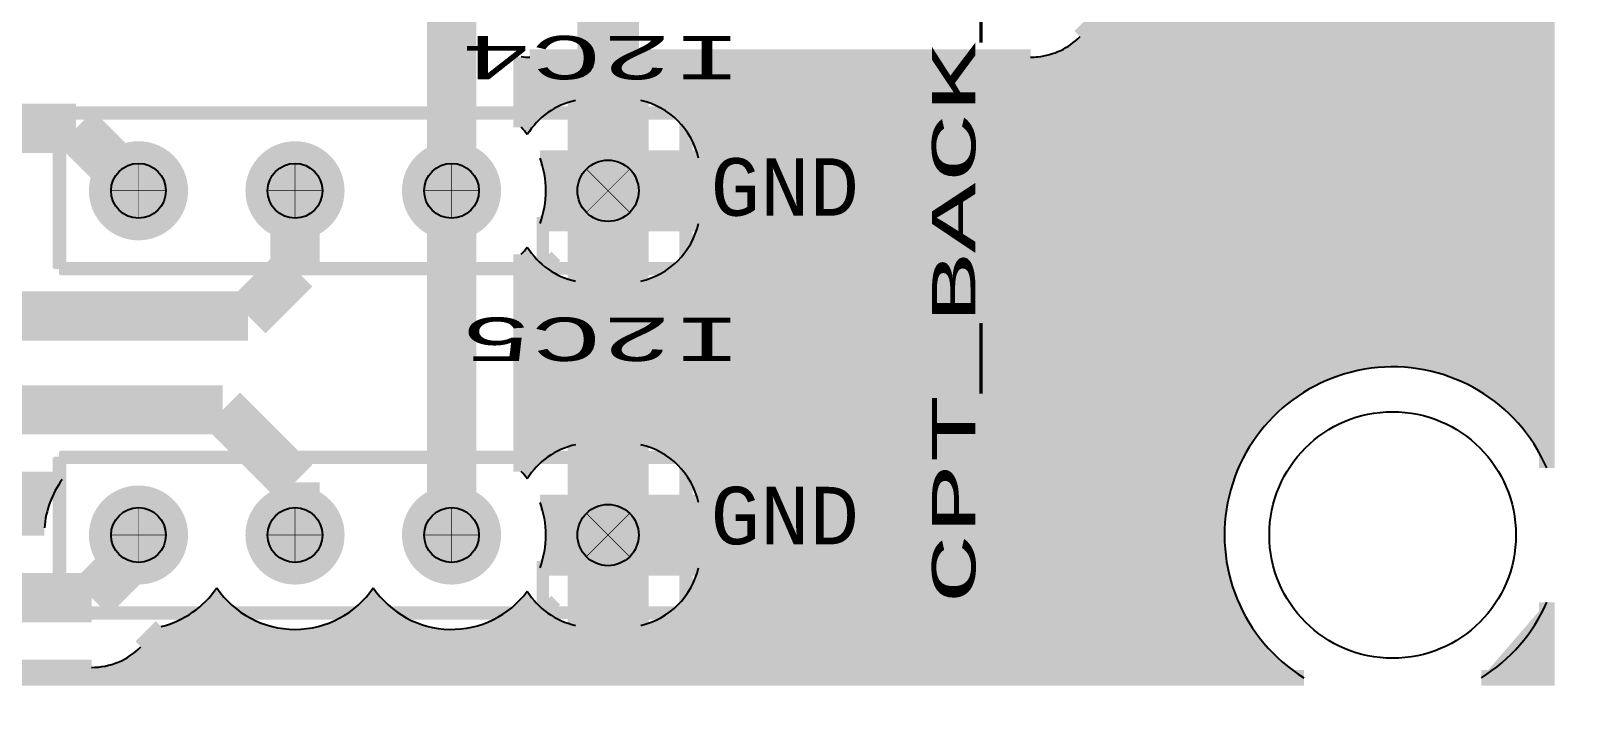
# Model space of a CAD drawing. Extents: x 0 to 8972, y -7 to 3200.
# Drawn here: x 971 to 1969, y 0 to 442 of the extents above; entities that cross this region are included whole.
import ezdxf
from ezdxf.enums import TextEntityAlignment as Align

# ---------------------------------------------------------------- set-up
doc = ezdxf.new("R2010")
doc.units = 0
for name, color, linetype in [('3D_INFO_TOP', 1, 'CONTINUOUS'), ('BOARD_OUTLINE', 2, 'CONTINUOUS'), ('COPPER_BOTTOM', 1, 'CONTINUOUS'), ('COPPER_TOP', 3, 'CONTINUOUS'), ('DRILL', 255, 'CONTINUOUS'), ('DRILL_SYMBOLS', 255, 'CONTINUOUS'), ('SILKSCREEN_TOP', 4, 'CONTINUOUS'), ('SOLDER_MASK_BOTTOM', 212, 'CONTINUOUS'), ('SOLDER_MASK_TOP', 200, 'CONTINUOUS')]:
    doc.layers.add(name, color=color, linetype=linetype)
doc.styles.add('MONOTxtStyle', font='monotxt')

msp = doc.modelspace()

# ---------------------------------------------------------------- hatches: boundary and pattern name
at = {"layer": 'COPPER_BOTTOM'}
h = msp.add_hatch(color=1, dxfattribs=at)
edge = h.paths.add_edge_path()
edge.add_arc((1820, 2890), 44.584764, 0, 45.064028)
edge.add_line((1851.490939, 2921.5614), (1829.885732, 2943.166606))
edge.add_arc((1841.259843, 3050), 107.437165, 263.922848, 336.442888)
edge.add_line((1939.743425, 3007.061341), (1939.743425, 162.938659))
edge.add_arc((1841.259843, 120), 107.437165, 23.557112, 238.128649)
edge.add_line((1784.53154, 28.760512), (626.704737, 28.760512))
edge.add_arc((602.677165, 44.566929), 28.760512, 326.661283, 341.445691)
edge.add_line((629.942777, 35.415236), (1010, 35.415236))
edge.add_arc((1010, 80), 44.584764, 270, 315.064028)
edge.add_line((1041.5614, 48.509061), (1054.539709, 61.48737))
edge.add_arc((1040, 120), 60.292047, 283.9547, 326.026567)
edge.add_arc((1140, 120), 60.292047, 213.973433, 326.026567)
edge.add_arc((1240, 120), 60.292047, 213.973433, 323.414447)
edge.add_arc((1329.585, 109.585), 48.440276, 211.792385, 257.534847)
edge.add_line((1319.12937, 62.286585), (1319.12937, 99.12937))
edge.add_line((1319.12937, 99.12937), (1296.564545, 99.12937))
edge.add_arc((1240, 120), 60.292047, 339.747443, 20.252557)
edge.add_line((1296.564545, 140.87063), (1319.12937, 140.87063))
edge.add_line((1319.12937, 140.87063), (1319.12937, 177.713415))
edge.add_arc((1329.585, 130.415), 48.440276, 102.465153, 148.207615)
edge.add_arc((1240, 120), 60.292047, 36.585553, 42.312861)
edge.add_line((1284.584764, 160.587311), (1284.584764, 299.412689))
edge.add_arc((1240, 340), 60.292047, 317.687139, 323.414447)
edge.add_arc((1329.585, 329.585), 48.440276, 211.792385, 257.534847)
edge.add_line((1319.12937, 282.286585), (1319.12937, 319.12937))
edge.add_line((1319.12937, 319.12937), (1296.564545, 319.12937))
edge.add_arc((1240, 340), 60.292047, 339.747443, 20.252557)
edge.add_line((1296.564545, 360.87063), (1319.12937, 360.87063))
edge.add_line((1319.12937, 360.87063), (1319.12937, 397.713415))
edge.add_arc((1329.585, 350.415), 48.440276, 102.465153, 148.207615)
edge.add_arc((1240, 340), 60.292047, 36.585553, 42.312861)
edge.add_line((1284.584764, 380.587311), (1284.584764, 425.745324))
edge.add_arc((1290, 470), 44.584764, 263.023667, 270)
edge.add_line((1290, 425.415236), (1609.979799, 425.415236))
edge.add_arc((1609.999956, 469.999995), 44.584764, 269.974096, 275.922299)
edge.add_arc((1610, 470), 44.584764, 275.922242, 315.064028)
edge.add_line((1641.5614, 438.509061), (1791.490939, 588.4386))
edge.add_arc((1760, 620), 44.584764, 314.935972, 0)
edge.add_line((1804.584764, 620), (1804.584764, 659.412689))
edge.add_arc((1760, 700), 60.292047, 317.687139, 323.414447)
edge.add_arc((1849.585, 689.585), 48.440276, 211.792385, 257.534847)
edge.add_line((1839.12937, 642.286585), (1839.12937, 679.12937))
edge.add_line((1839.12937, 679.12937), (1816.564545, 679.12937))
edge.add_arc((1760, 700), 60.292047, 339.747443, 20.252557)
edge.add_line((1816.564545, 720.87063), (1839.12937, 720.87063))
edge.add_line((1839.12937, 720.87063), (1839.12937, 757.713415))
edge.add_arc((1849.585, 710.415), 48.440276, 102.465153, 148.207615)
edge.add_arc((1760, 700), 60.292047, 36.585553, 42.312861)
edge.add_line((1804.584764, 740.587311), (1804.584764, 880))
edge.add_arc((1760, 880), 44.584764, 0, 45.064028)
edge.add_line((1791.490939, 911.5614), (1780.225753, 922.826585))
edge.add_arc((1720, 920), 60.292047, 2.6871, 265.63887)
edge.add_line((1715.415236, 859.882524), (1715.415236, 740.587311))
edge.add_arc((1760, 700), 60.292047, 137.687139, 146.026567)
edge.add_arc((1660, 700), 60.292047, 33.973433, 87.3129)
edge.add_line((1662.826585, 760.225753), (1522.93122, 900.121118))
edge.add_line((1522.93122, 900.121118), (1522.93122, 1326.026862))
edge.add_arc((1478.346457, 1366.614173), 60.292047, 317.687139, 56.026567)
edge.add_arc((1478.346457, 1466.614173), 60.292047, 303.973433, 312.312861)
edge.add_line((1518.933768, 1422.029409), (1626.579215, 1422.029409))
edge.add_arc((1626.61412, 1466.61416), 44.584764, 269.955143, 284.44755)
edge.add_arc((1626.614173, 1466.614173), 44.584764, 284.44748, 315.064028)
edge.add_line((1658.175573, 1435.123235), (1851.490939, 1628.4386))
edge.add_arc((1820, 1660), 44.584764, 314.935972, 0)
edge.add_line((1864.584764, 1660), (1864.584764, 2890))
edge = h.paths.add_edge_path()
edge.add_arc((1860, 700), 19.585, 0, 360)
edge = h.paths.add_edge_path()
edge.add_arc((1870.415, 710.415), 48.440276, 12.465153, 77.534847)
edge.add_line((1880.87063, 757.713415), (1880.87063, 720.87063))
edge.add_line((1880.87063, 720.87063), (1917.713415, 720.87063))
edge = h.paths.add_edge_path()
edge.add_arc((1870.415, 689.585), 48.440276, 282.465153, 347.534847)
edge.add_line((1917.713415, 679.12937), (1880.87063, 679.12937))
edge.add_line((1880.87063, 679.12937), (1880.87063, 642.286585))
edge = h.paths.add_edge_path()
edge.add_arc((1350.415, 350.415), 48.440276, 12.465153, 77.534847)
edge.add_line((1360.87063, 397.713415), (1360.87063, 360.87063))
edge.add_line((1360.87063, 360.87063), (1397.713415, 360.87063))
edge = h.paths.add_edge_path()
edge.add_arc((1340, 340), 19.585, 0, 360)
edge = h.paths.add_edge_path()
edge.add_arc((1350.415, 329.585), 48.440276, 282.465153, 347.534847)
edge.add_line((1397.713415, 319.12937), (1360.87063, 319.12937))
edge.add_line((1360.87063, 319.12937), (1360.87063, 282.286585))
edge = h.paths.add_edge_path()
edge.add_arc((1350.415, 130.415), 48.440276, 12.465153, 77.534847)
edge.add_line((1360.87063, 177.713415), (1360.87063, 140.87063))
edge.add_line((1360.87063, 140.87063), (1397.713415, 140.87063))
edge = h.paths.add_edge_path()
edge.add_arc((1340, 120), 19.585, 0, 360)
edge = h.paths.add_edge_path()
edge.add_arc((1350.415, 109.585), 48.440276, 282.465153, 347.534847)
edge.add_line((1397.713415, 99.12937), (1360.87063, 99.12937))
edge.add_line((1360.87063, 99.12937), (1360.87063, 62.286585))
h = msp.add_hatch(color=1, dxfattribs=at)
edge = h.paths.add_edge_path()
edge.add_line((599.055118, 155.415236), (991.205615, 155.415236))
edge.add_arc((1040, 120), 60.292047, 144.027646, 175.63887)
edge.add_line((979.882524, 124.584764), (629.942777, 124.584764))
edge.add_arc((602.677165, 115.433071), 28.760512, 18.554309, 90)
edge.add_line((602.677165, 144.193583), (555.433071, 144.193583))
edge.add_arc((555.433071, 115.433071), 28.760512, 90, 180)
edge.add_line((526.672559, 115.433071), (526.672559, 44.566929))
edge.add_arc((555.433071, 44.566929), 28.760512, 180, 213.338717)
edge.add_line((531.405499, 28.760512), (508.594501, 28.760512))
edge.add_arc((484.566929, 44.566929), 28.760512, 326.661283, 0)
edge.add_line((513.327441, 44.566929), (513.327441, 115.433071))
edge.add_arc((484.566929, 115.433071), 28.760512, 0, 90)
edge.add_line((484.566929, 144.193583), (437.322835, 144.193583))
edge.add_arc((437.322835, 115.433071), 28.760512, 90, 161.445691)
edge.add_line((410.057223, 124.584764), (408.467574, 124.584764))
edge.add_line((408.467574, 124.584764), (314.584764, 218.467574))
edge.add_line((314.584764, 218.467574), (314.584764, 521.532426))
edge.add_line((314.584764, 521.532426), (318.467574, 525.415236))
edge.add_line((318.467574, 525.415236), (361.532347, 525.415236))
edge.add_line((361.532347, 525.415236), (538.473763, 348.47382))
edge.add_arc((569.999952, 380.000009), 44.584764, 225, 232.592504)
edge.add_line((542.91561, 344.584764), (540.944882, 344.584764))
edge.add_arc((540.944882, 300), 44.584764, 90, 112.252707)
edge.add_arc((540.944815, 299.999973), 44.584764, 112.252614, 135)
edge.add_line((509.418626, 331.526162), (506.288564, 328.396099))
edge.add_arc((450, 350), 60.292047, 339.002887, 222.312861)
edge.add_line((405.415236, 309.412689), (405.415236, 230.987404))
edge.add_arc((449.99998, 230.944863), 44.584764, 179.94533, 201.656511)
edge.add_line((408.562323, 214.491238), (408.562323, 184.566929))
edge.add_arc((437.322835, 184.566929), 28.760512, 180, 270)
edge.add_line((437.322835, 155.806417), (484.566929, 155.806417))
edge.add_arc((484.566929, 184.566929), 28.760512, 270, 0)
edge.add_line((513.327441, 184.566929), (513.327441, 209.330221))
edge.add_line((513.327441, 209.330221), (526.672559, 222.675339))
edge.add_line((526.672559, 222.675339), (526.672559, 184.566929))
edge.add_arc((555.433071, 184.566929), 28.760512, 180, 270)
edge.add_line((555.433071, 155.806417), (593.162036, 155.806417))
edge.add_arc((599.055118, 200), 44.584764, 262.404587, 270)
h = msp.add_hatch(color=256, dxfattribs=at)
edge = h.paths.add_edge_path()
edge.add_arc((1040, 340), 31.67, 0, 360)
edge = h.paths.add_edge_path()
edge.add_arc((1040, 340), 17.5, 0, 360)
h = msp.add_hatch(color=256, dxfattribs=at)
edge = h.paths.add_edge_path()
edge.add_arc((1140, 340), 31.67, 0, 360)
edge = h.paths.add_edge_path()
edge.add_arc((1140, 340), 17.5, 0, 360)
h = msp.add_hatch(color=256, dxfattribs=at)
edge = h.paths.add_edge_path()
edge.add_arc((1240, 340), 31.67, 0, 360)
edge = h.paths.add_edge_path()
edge.add_arc((1240, 340), 17.5, 0, 360)
h = msp.add_hatch(color=256, dxfattribs=at)
edge = h.paths.add_edge_path()
edge.add_line((1310, 350.415), (1310, 329.585))
edge.add_arc((1329.585, 329.585), 19.585, 180, 270)
edge.add_line((1329.585, 310), (1350.415, 310))
edge.add_arc((1350.415, 329.585), 19.585, 270, 0)
edge.add_line((1370, 329.585), (1370, 350.415))
edge.add_arc((1350.415, 350.415), 19.585, 0, 90)
edge.add_line((1350.415, 370), (1329.585, 370))
edge.add_arc((1329.585, 350.415), 19.585, 90, 180)
edge = h.paths.add_edge_path()
edge.add_arc((1340, 340), 19.585, 0, 360)
h = msp.add_hatch(color=256, dxfattribs=at)
edge = h.paths.add_edge_path()
edge.add_arc((1040, 120), 31.67, 0, 360)
edge = h.paths.add_edge_path()
edge.add_arc((1040, 120), 17.5, 0, 360)
h = msp.add_hatch(color=256, dxfattribs=at)
edge = h.paths.add_edge_path()
edge.add_arc((1140, 120), 31.67, 0, 360)
edge = h.paths.add_edge_path()
edge.add_arc((1140, 120), 17.5, 0, 360)
h = msp.add_hatch(color=256, dxfattribs=at)
edge = h.paths.add_edge_path()
edge.add_arc((1240, 120), 31.67, 0, 360)
edge = h.paths.add_edge_path()
edge.add_arc((1240, 120), 17.5, 0, 360)
h = msp.add_hatch(color=256, dxfattribs=at)
edge = h.paths.add_edge_path()
edge.add_line((1310, 130.415), (1310, 109.585))
edge.add_arc((1329.585, 109.585), 19.585, 180, 270)
edge.add_line((1329.585, 90), (1350.415, 90))
edge.add_arc((1350.415, 109.585), 19.585, 270, 0)
edge.add_line((1370, 109.585), (1370, 130.415))
edge.add_arc((1350.415, 130.415), 19.585, 0, 90)
edge.add_line((1350.415, 150), (1329.585, 150))
edge.add_arc((1329.585, 130.415), 19.585, 90, 180)
edge = h.paths.add_edge_path()
edge.add_arc((1340, 120), 19.585, 0, 360)
h = msp.add_hatch(color=1, dxfattribs=at)
edge = h.paths.add_edge_path()
edge.add_arc((1841.259843, 120), 107.437165, 301.871351, 336.442888, ccw=False)
edge.add_line((1897.988145, 28.760512), (1939.743425, 28.760512))
edge.add_line((1939.743425, 28.760512), (1939.743425, 77.061341))
at = {"layer": 'COPPER_TOP'}
h = msp.add_hatch(color=256, dxfattribs=at)
edge = h.paths.add_edge_path()
edge.add_arc((1040, 340), 31.67, 0, 360)
edge = h.paths.add_edge_path()
edge.add_arc((1040, 340), 17.5, 0, 360)
h = msp.add_hatch(color=256, dxfattribs=at)
edge = h.paths.add_edge_path()
edge.add_arc((1140, 340), 31.67, 0, 360)
edge = h.paths.add_edge_path()
edge.add_arc((1140, 340), 17.5, 0, 360)
h = msp.add_hatch(color=256, dxfattribs=at)
edge = h.paths.add_edge_path()
edge.add_arc((1240, 340), 31.67, 0, 360)
edge = h.paths.add_edge_path()
edge.add_arc((1240, 340), 17.5, 0, 360)
h = msp.add_hatch(color=256, dxfattribs=at)
edge = h.paths.add_edge_path()
edge.add_line((1310, 350.415), (1310, 329.585))
edge.add_arc((1329.585, 329.585), 19.585, 180, 270)
edge.add_line((1329.585, 310), (1350.415, 310))
edge.add_arc((1350.415, 329.585), 19.585, 270, 0)
edge.add_line((1370, 329.585), (1370, 350.415))
edge.add_arc((1350.415, 350.415), 19.585, 0, 90)
edge.add_line((1350.415, 370), (1329.585, 370))
edge.add_arc((1329.585, 350.415), 19.585, 90, 180)
edge = h.paths.add_edge_path()
edge.add_arc((1340, 340), 19.585, 0, 360)
h = msp.add_hatch(color=256, dxfattribs=at)
edge = h.paths.add_edge_path()
edge.add_arc((1040, 120), 31.67, 0, 360)
edge = h.paths.add_edge_path()
edge.add_arc((1040, 120), 17.5, 0, 360)
h = msp.add_hatch(color=256, dxfattribs=at)
edge = h.paths.add_edge_path()
edge.add_arc((1140, 120), 31.67, 0, 360)
edge = h.paths.add_edge_path()
edge.add_arc((1140, 120), 17.5, 0, 360)
h = msp.add_hatch(color=256, dxfattribs=at)
edge = h.paths.add_edge_path()
edge.add_arc((1240, 120), 31.67, 0, 360)
edge = h.paths.add_edge_path()
edge.add_arc((1240, 120), 17.5, 0, 360)
h = msp.add_hatch(color=256, dxfattribs=at)
edge = h.paths.add_edge_path()
edge.add_line((1310, 130.415), (1310, 109.585))
edge.add_arc((1329.585, 109.585), 19.585, 180, 270)
edge.add_line((1329.585, 90), (1350.415, 90))
edge.add_arc((1350.415, 109.585), 19.585, 270, 0)
edge.add_line((1370, 109.585), (1370, 130.415))
edge.add_arc((1350.415, 130.415), 19.585, 0, 90)
edge.add_line((1350.415, 150), (1329.585, 150))
edge.add_arc((1329.585, 130.415), 19.585, 90, 180)
edge = h.paths.add_edge_path()
edge.add_arc((1340, 120), 19.585, 0, 360)
at = {"layer": 'DRILL'}
h = msp.add_hatch(color=255, dxfattribs=at)
edge = h.paths.add_edge_path()
edge.add_arc((1340, 340), 19.585, 0, 360)
h = msp.add_hatch(color=255, dxfattribs=at)
edge = h.paths.add_edge_path()
edge.add_arc((1040, 340), 17.5, 0, 360)
h = msp.add_hatch(color=255, dxfattribs=at)
edge = h.paths.add_edge_path()
edge.add_arc((1140, 340), 17.5, 0, 360)
h = msp.add_hatch(color=255, dxfattribs=at)
edge = h.paths.add_edge_path()
edge.add_arc((1240, 340), 17.5, 0, 360)
h = msp.add_hatch(color=255, dxfattribs=at)
edge = h.paths.add_edge_path()
edge.add_arc((1340, 120), 19.585, 0, 360)
h = msp.add_hatch(color=255, dxfattribs=at)
edge = h.paths.add_edge_path()
edge.add_arc((1040, 120), 17.5, 0, 360)
h = msp.add_hatch(color=255, dxfattribs=at)
edge = h.paths.add_edge_path()
edge.add_arc((1140, 120), 17.5, 0, 360)
h = msp.add_hatch(color=255, dxfattribs=at)
edge = h.paths.add_edge_path()
edge.add_arc((1240, 120), 17.5, 0, 360)
at = {"layer": 'SOLDER_MASK_BOTTOM'}
h = msp.add_hatch(color=256, dxfattribs=at)
edge = h.paths.add_edge_path()
edge.add_arc((1040, 340), 31.67, 0, 360)
edge = h.paths.add_edge_path()
edge.add_arc((1040, 340), 17.5, 0, 360)
h = msp.add_hatch(color=256, dxfattribs=at)
edge = h.paths.add_edge_path()
edge.add_arc((1140, 340), 31.67, 0, 360)
edge = h.paths.add_edge_path()
edge.add_arc((1140, 340), 17.5, 0, 360)
h = msp.add_hatch(color=256, dxfattribs=at)
edge = h.paths.add_edge_path()
edge.add_arc((1240, 340), 31.67, 0, 360)
edge = h.paths.add_edge_path()
edge.add_arc((1240, 340), 17.5, 0, 360)
h = msp.add_hatch(color=256, dxfattribs=at)
edge = h.paths.add_edge_path()
edge.add_line((1310, 350.415), (1310, 329.585))
edge.add_arc((1329.585, 329.585), 19.585, 180, 270)
edge.add_line((1329.585, 310), (1350.415, 310))
edge.add_arc((1350.415, 329.585), 19.585, 270, 0)
edge.add_line((1370, 329.585), (1370, 350.415))
edge.add_arc((1350.415, 350.415), 19.585, 0, 90)
edge.add_line((1350.415, 370), (1329.585, 370))
edge.add_arc((1329.585, 350.415), 19.585, 90, 180)
edge = h.paths.add_edge_path()
edge.add_arc((1340, 340), 19.585, 0, 360)
h = msp.add_hatch(color=256, dxfattribs=at)
edge = h.paths.add_edge_path()
edge.add_arc((1040, 120), 31.67, 0, 360)
edge = h.paths.add_edge_path()
edge.add_arc((1040, 120), 17.5, 0, 360)
h = msp.add_hatch(color=256, dxfattribs=at)
edge = h.paths.add_edge_path()
edge.add_arc((1140, 120), 31.67, 0, 360)
edge = h.paths.add_edge_path()
edge.add_arc((1140, 120), 17.5, 0, 360)
h = msp.add_hatch(color=256, dxfattribs=at)
edge = h.paths.add_edge_path()
edge.add_arc((1240, 120), 31.67, 0, 360)
edge = h.paths.add_edge_path()
edge.add_arc((1240, 120), 17.5, 0, 360)
h = msp.add_hatch(color=256, dxfattribs=at)
edge = h.paths.add_edge_path()
edge.add_line((1310, 130.415), (1310, 109.585))
edge.add_arc((1329.585, 109.585), 19.585, 180, 270)
edge.add_line((1329.585, 90), (1350.415, 90))
edge.add_arc((1350.415, 109.585), 19.585, 270, 0)
edge.add_line((1370, 109.585), (1370, 130.415))
edge.add_arc((1350.415, 130.415), 19.585, 0, 90)
edge.add_line((1350.415, 150), (1329.585, 150))
edge.add_arc((1329.585, 130.415), 19.585, 90, 180)
edge = h.paths.add_edge_path()
edge.add_arc((1340, 120), 19.585, 0, 360)
at = {"layer": 'SOLDER_MASK_TOP'}
h = msp.add_hatch(color=256, dxfattribs=at)
edge = h.paths.add_edge_path()
edge.add_arc((1040, 340), 31.67, 0, 360)
edge = h.paths.add_edge_path()
edge.add_arc((1040, 340), 17.5, 0, 360)
h = msp.add_hatch(color=256, dxfattribs=at)
edge = h.paths.add_edge_path()
edge.add_arc((1140, 340), 31.67, 0, 360)
edge = h.paths.add_edge_path()
edge.add_arc((1140, 340), 17.5, 0, 360)
h = msp.add_hatch(color=256, dxfattribs=at)
edge = h.paths.add_edge_path()
edge.add_arc((1240, 340), 31.67, 0, 360)
edge = h.paths.add_edge_path()
edge.add_arc((1240, 340), 17.5, 0, 360)
h = msp.add_hatch(color=256, dxfattribs=at)
edge = h.paths.add_edge_path()
edge.add_line((1310, 350.415), (1310, 329.585))
edge.add_arc((1329.585, 329.585), 19.585, 180, 270)
edge.add_line((1329.585, 310), (1350.415, 310))
edge.add_arc((1350.415, 329.585), 19.585, 270, 0)
edge.add_line((1370, 329.585), (1370, 350.415))
edge.add_arc((1350.415, 350.415), 19.585, 0, 90)
edge.add_line((1350.415, 370), (1329.585, 370))
edge.add_arc((1329.585, 350.415), 19.585, 90, 180)
edge = h.paths.add_edge_path()
edge.add_arc((1340, 340), 19.585, 0, 360)
h = msp.add_hatch(color=256, dxfattribs=at)
edge = h.paths.add_edge_path()
edge.add_arc((1040, 120), 31.67, 0, 360)
edge = h.paths.add_edge_path()
edge.add_arc((1040, 120), 17.5, 0, 360)
h = msp.add_hatch(color=256, dxfattribs=at)
edge = h.paths.add_edge_path()
edge.add_arc((1140, 120), 31.67, 0, 360)
edge = h.paths.add_edge_path()
edge.add_arc((1140, 120), 17.5, 0, 360)
h = msp.add_hatch(color=256, dxfattribs=at)
edge = h.paths.add_edge_path()
edge.add_arc((1240, 120), 31.67, 0, 360)
edge = h.paths.add_edge_path()
edge.add_arc((1240, 120), 17.5, 0, 360)
h = msp.add_hatch(color=256, dxfattribs=at)
edge = h.paths.add_edge_path()
edge.add_line((1310, 130.415), (1310, 109.585))
edge.add_arc((1329.585, 109.585), 19.585, 180, 270)
edge.add_line((1329.585, 90), (1350.415, 90))
edge.add_arc((1350.415, 109.585), 19.585, 270, 0)
edge.add_line((1370, 109.585), (1370, 130.415))
edge.add_arc((1350.415, 130.415), 19.585, 0, 90)
edge.add_line((1350.415, 150), (1329.585, 150))
edge.add_arc((1329.585, 130.415), 19.585, 90, 180)
edge = h.paths.add_edge_path()
edge.add_arc((1340, 120), 19.585, 0, 360)

# ---------------------------------------------------------------- linework, layer by layer
at = {"layer": '3D_INFO_TOP', "color": 1, "const_width": 8}
for points in [[(989.27, 290.41), (989.27, 389.49)], [(989.27, 389.49), (1389.46, 389.49)], [(1389.46, 389.49), (1389.46, 290.41)], [(1389.46, 290.41), (989.27, 290.41)], [(989.27, 70.41), (989.27, 169.49)], [(989.27, 169.49), (1389.46, 169.49)], [(1389.46, 169.49), (1389.46, 70.41)], [(1389.46, 70.41), (989.27, 70.41)]]:
    msp.add_lwpolyline(points, dxfattribs=at)
at = {"layer": 'BOARD_OUTLINE', "color": 2, "const_width": 0.000039}
for points in [[(1968.503937, 0), (1968.503937, 3149.606299)], [(0, 0), (1968.503937, 0)]]:
    msp.add_lwpolyline(points, dxfattribs=at)
at = {"layer": 'BOARD_OUTLINE', "color": 2}
msp.add_circle((1841.259843, 120), 78.765157, dxfattribs=at)
at = {"layer": 'COPPER_BOTTOM', "color": 1}
for points, const_width in [([(1939.743425, 3007.061341), (1939.743425, 162.938659)], 10), ([(1240, 120), (1240, 820)], 31.496063), ([(1641.5614, 438.509061), (1791.490939, 588.4386)], 10), ([(1284.584764, 380.587311), (1284.584764, 425.745324)], 10), ([(1290, 425.415236), (1609.979799, 425.415236)], 10), ([(1296.564545, 360.87063), (1319.12937, 360.87063), (1319.12937, 397.713415)], 10), ([(1360.87063, 397.713415), (1360.87063, 360.87063), (1397.713415, 360.87063)], 10), ([(1000, 380), (719.055118, 380)], 31.496063), ([(1000, 380), (1040, 340)], 31.496063), ([(1140, 290), (1140, 340)], 31.496063), ([(1319.12937, 282.286585), (1319.12937, 319.12937), (1296.564545, 319.12937)], 10), ([(1397.713415, 319.12937), (1360.87063, 319.12937), (1360.87063, 282.286585)], 10), ([(1140, 290), (1110, 260)], 31.496063), ([(1284.584764, 160.587311), (1284.584764, 299.412689)], 10), ([(1110, 260), (919.055118, 260)], 31.496063), ([(1093.705118, 200), (599.055118, 200)], 31.496063), ([(1093.705118, 200), (1140, 153.703937)], 31.496063), ([(1296.564545, 140.87063), (1319.12937, 140.87063), (1319.12937, 177.713415)], 10), ([(1360.87063, 177.713415), (1360.87063, 140.87063), (1397.713415, 140.87063)], 10), ([(599.055118, 155.415236), (991.205615, 155.415236)], 10), ([(1140, 120), (1140, 153.704016)], 31.496063), ([(1040, 110), (1040, 120)], 31.496063), ([(979.882524, 124.584764), (629.942777, 124.584764)], 10), ([(1010, 80), (1040, 110)], 31.496063), ([(1319.12937, 62.286585), (1319.12937, 99.12937), (1296.564545, 99.12937)], 10), ([(1397.713415, 99.12937), (1360.87063, 99.12937), (1360.87063, 62.286585)], 10), ([(1010, 80), (579.055118, 80)], 31.496063), ([(1897.988145, 28.760512), (1939.743425, 28.760512), (1939.743425, 77.061341)], 10), ([(1041.5614, 48.509061), (1054.539709, 61.48737)], 10), ([(629.942777, 35.415236), (1010, 35.415236)], 10), ([(1784.53154, 28.760512), (626.704737, 28.760512)], 10)]:
    msp.add_lwpolyline(points, dxfattribs=dict(at, const_width=const_width))
for centre in [(1340, 340), (1340, 120)]:
    msp.add_circle(centre, 19.585, dxfattribs=at)
for centre, radius, start, end in [((1610, 470), 44.584764, 275.922242, 315.064028), ((1290, 470), 44.584764, 263.023667, 270), ((1609.999956, 469.999995), 44.584764, 269.974096, 275.922299), ((1329.585, 350.415), 48.440276, 102.465153, 148.207615), ((1350.415, 350.415), 48.440276, 12.465153, 77.534847), ((1240, 340), 60.292047, 36.585553, 42.312861), ((1240, 340), 60.292047, 339.747443, 20.252557), ((1350.415, 329.585), 48.440276, 282.465153, 347.534847), ((1240, 340), 60.292047, 317.687139, 323.414447), ((1329.585, 329.585), 48.440276, 211.792385, 257.534847), ((1841.259843, 120), 107.437165, 23.557112, 238.128649), ((1329.585, 130.415), 48.440276, 102.465153, 148.207615), ((1350.415, 130.415), 48.440276, 12.465153, 77.534847), ((1240, 120), 60.292047, 36.585553, 42.312861), ((1040, 120), 60.292047, 144.027646, 175.63887), ((1240, 120), 60.292047, 339.747443, 20.252557), ((1350.415, 109.585), 48.440276, 282.465153, 347.534847), ((1040, 120), 60.292047, 283.9547, 326.026567), ((1140, 120), 60.292047, 213.973433, 326.026567), ((1240, 120), 60.292047, 213.973433, 323.414447), ((1329.585, 109.585), 48.440276, 211.792385, 257.534847), ((1841.259843, 120), 107.437165, 301.871351, 336.442888), ((1010, 80), 44.584764, 270, 315.064028)]:
    msp.add_arc(centre, radius, start, end, dxfattribs=at)
at = {"layer": 'COPPER_TOP', "color": 3, "const_width": 39.370079}
msp.add_lwpolyline([(1340, 340), (1340, 600)], dxfattribs=at)
at = {"layer": 'DRILL', "color": 255}
for centre, radius in [((1340, 340), 19.585), ((1040, 340), 17.5), ((1140, 340), 17.5), ((1240, 340), 17.5), ((1040, 120), 17.5), ((1140, 120), 17.5), ((1240, 120), 17.5), ((1340, 120), 19.585)]:
    msp.add_circle(centre, radius, dxfattribs=at)
at = {"layer": 'DRILL_SYMBOLS', "color": 7, "const_width": 0.393701}
for points in [[(1040, 322.5), (1040, 357.5)], [(1140, 322.5), (1140, 357.5)], [(1240, 322.5), (1240, 357.5)], [(1326.151339, 353.848661), (1353.848661, 326.151339)], [(1326.151339, 326.151339), (1353.848661, 353.848661)], [(1022.5, 340), (1057.5, 340)], [(1122.5, 340), (1157.5, 340)], [(1222.5, 340), (1257.5, 340)], [(1040, 102.5), (1040, 137.5)], [(1140, 102.5), (1140, 137.5)], [(1240, 102.5), (1240, 137.5)], [(1326.151339, 106.151339), (1353.848661, 133.848661)], [(1326.151339, 133.848661), (1353.848661, 106.151339)], [(1022.5, 120), (1057.5, 120)], [(1122.5, 120), (1157.5, 120)], [(1222.5, 120), (1257.5, 120)]]:
    msp.add_lwpolyline(points, dxfattribs=at)
at = {"layer": 'SILKSCREEN_TOP', "color": 4, "const_width": 8}
for points in [[(989.999921, 290), (990, 390)], [(990, 390), (1390, 390)], [(1390, 290), (1390, 390)], [(1298.333386, 290), (1298.333386, 323.333346)], [(1306.666614, 298.333346), (1298.333386, 290)], [(989.999921, 290), (1290, 290)], [(1314.999921, 290), (1390, 290)], [(989.999921, 70), (990, 170)], [(990, 170), (1390, 170)], [(1390, 70), (1390, 170)], [(1298.333386, 70), (1298.333386, 103.333346)], [(1306.666614, 78.333346), (1298.333386, 70)], [(989.999921, 70), (1290, 70)], [(1314.999921, 70), (1390, 70)]]:
    msp.add_lwpolyline(points, dxfattribs=at)

# ---------------------------------------------------------------- texts
at = {"layer": 'COPPER_TOP', "style": 'MONOTxtStyle', "width": 0.995556}
for p in [(1452.913386, 342.440945), (1452.913386, 132.440945)]:
    msp.add_text('GND', height=36.745407, dxfattribs=at).set_placement(p, align=Align.MIDDLE_CENTER)
at = {"layer": 'SILKSCREEN_TOP', "style": 'MONOTxtStyle', "width": 1.866667}
for s, rotation, p in [('CPT_BACK_RIGHT', 90, (1560.833346, 390)), ('I2C4', 180, (1335.85, 425.113346)), ('I2C5', 180, (1335.85, 245.113346))]:
    msp.add_text(s, height=27.777769, rotation=rotation, dxfattribs=at).set_placement(p, align=Align.MIDDLE_CENTER)

doc.saveas('drawing.dxf')
